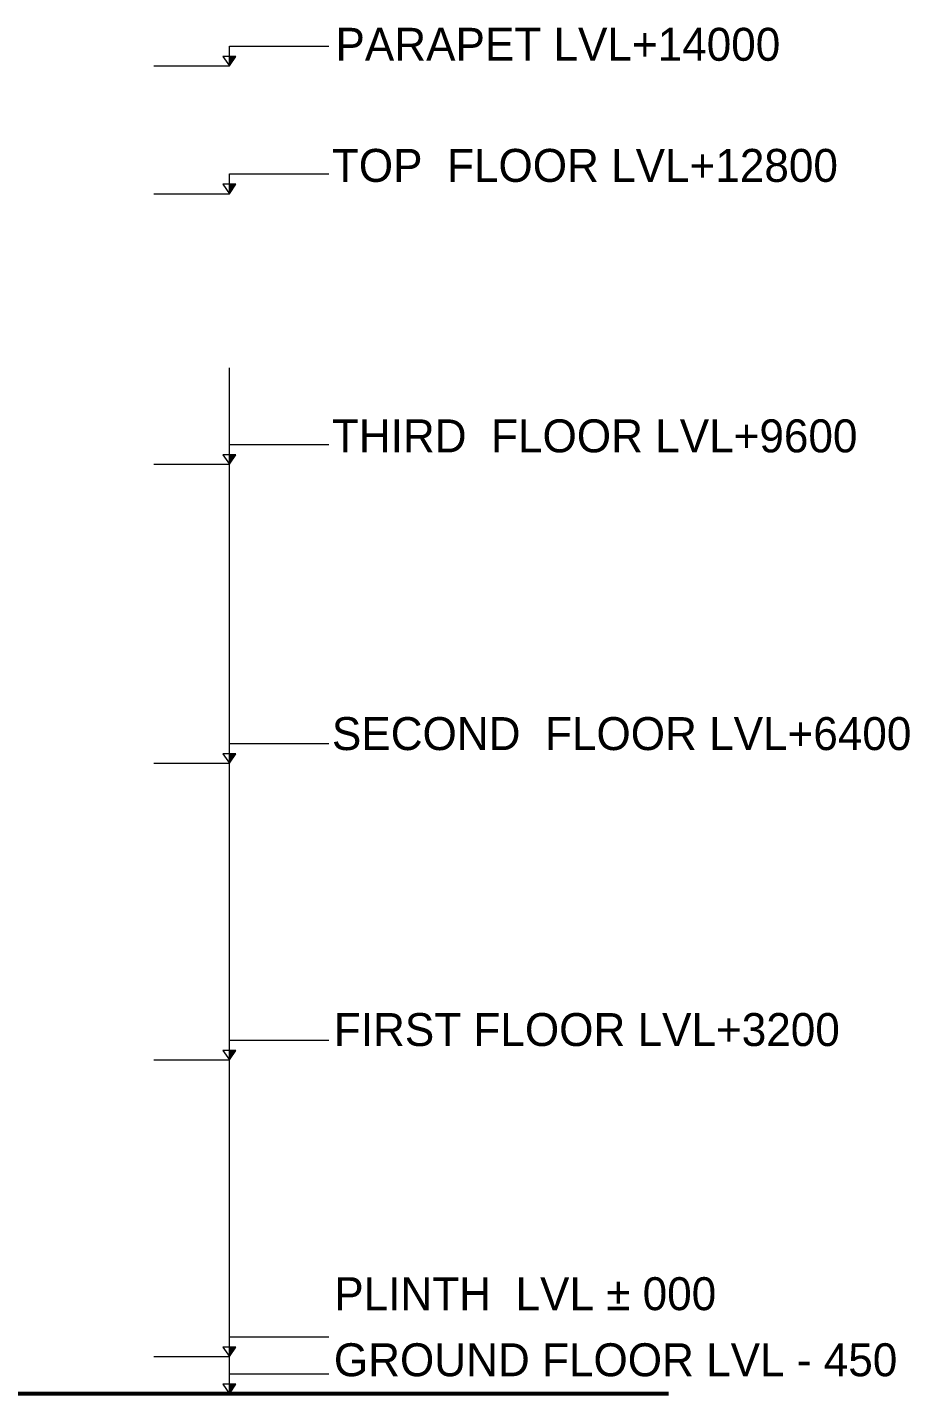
# Model space of a CAD drawing. Header units: inches. Extents: x -3071 to 2534411, y -17796 to 388172.
# Drawn here: x 1853679 to 1864384, y 163731 to 180314 of the extents above; entities that cross this region are included whole.
import ezdxf

# ---------------------------------------------------------------- set-up
doc = ezdxf.new("R2010")
doc.units = ezdxf.units.IN
doc.header["$MEASUREMENT"] = 0
for name, color, linetype, lineweight in [('A .8 boundary line', 10, 'Continuous', 53), ('A 0.05 hatch', 252, 'Continuous', 5), ('A 0.13 Text', 6, 'Continuous', 13), ('A 0.9 RAILING', 100, 'Continuous', 9)]:
    doc.layers.add(name, color=color, linetype=linetype, lineweight=lineweight)
doc.styles.add('CG', font='GOTHIC.TTF', dxfattribs={"height": 40})

# ---------------------------------------------------------------- blocks, each defined once
blk = doc.blocks.new('ARROW')
at = {"layer": 'A 0.05 hatch'}
blk.add_hatch(color=256, dxfattribs=at).paths.add_polyline_path([(68954, 264593), (68874, 264593), (68954, 264478)])
for p, q in [((68954, 264718), (67749, 264718)), ((68954, 264478), (68954, 264718)), ((68954, 264478), (68874, 264593)), ((69034, 264593), (68954, 264478))]:
    blk.add_line(p, q)
at = {"elevation": 0}
blk.add_lwpolyline([(68874, 264593), (69034, 264593)], dxfattribs=at)

msp = doc.modelspace()

# ---------------------------------------------------------------- linework, layer by layer
at = {"layer": 'A .8 boundary line'}
for p, q in [((1861460.38, 163731.19), (1809924.7, 163731.19)), ((1854251.79, 163731.19), (1813482.89, 163731.19))]:
    msp.add_line(p, q, dxfattribs=at)
at = {"layer": 'A 0.9 RAILING', "ltscale": 20}
for p, q in [((1855215.95, 179845.74), (1856130.87, 179845.74)), ((1855215.95, 178293.8), (1856130.87, 178293.8)), ((1856130.87, 163731.19), (1856130.87, 176181.19)), ((1855215.95, 175011.49), (1856130.87, 175011.49)), ((1856130.87, 171381.19), (1855215.95, 171381.19)), ((1855215.95, 167781.19), (1856130.87, 167781.19)), ((1855215.95, 164181.19), (1856130.87, 164181.19))]:
    msp.add_line(p, q, dxfattribs=at)

# ---------------------------------------------------------------- block references
at = {"layer": 'A 0.05 hatch', "xscale": -1}
for p in [(1925084.5, -84632.19), (1925084.5, -86184.13), (1925084.5, -89466.45), (1925084.5, -93096.74), (1925084.5, -96696.74), (1925084.5, -100296.74), (1925084.5, -100746.74)]:
    msp.add_blockref('ARROW', p, dxfattribs=at)

# ---------------------------------------------------------------- texts
at = {"layer": 'A 0.13 Text', "char_height": 400, "width": 7513.9825, "attachment_point": 7, "style": 'CG'}
for s, insert in [('PARAPET LVL+14000', (1857417.56, 179901.97)), ('TOP  FLOOR LVL+12800', (1857374.38, 178432.17)), ('THIRD  FLOOR LVL+9600', (1857374.38, 175149.85)), ('SECOND  FLOOR LVL+6400', (1857374.38, 171536.47)), ('FIRST FLOOR LVL+3200', (1857397.98, 167944.56)), ('PLINTH  LVL %%P 000', (1857403.05, 164738.84)), ('GROUND FLOOR LVL - 450', (1857397.98, 163937.05))]:
    msp.add_mtext(s, dxfattribs=dict(at, insert=insert))

doc.saveas('drawing.dxf')
